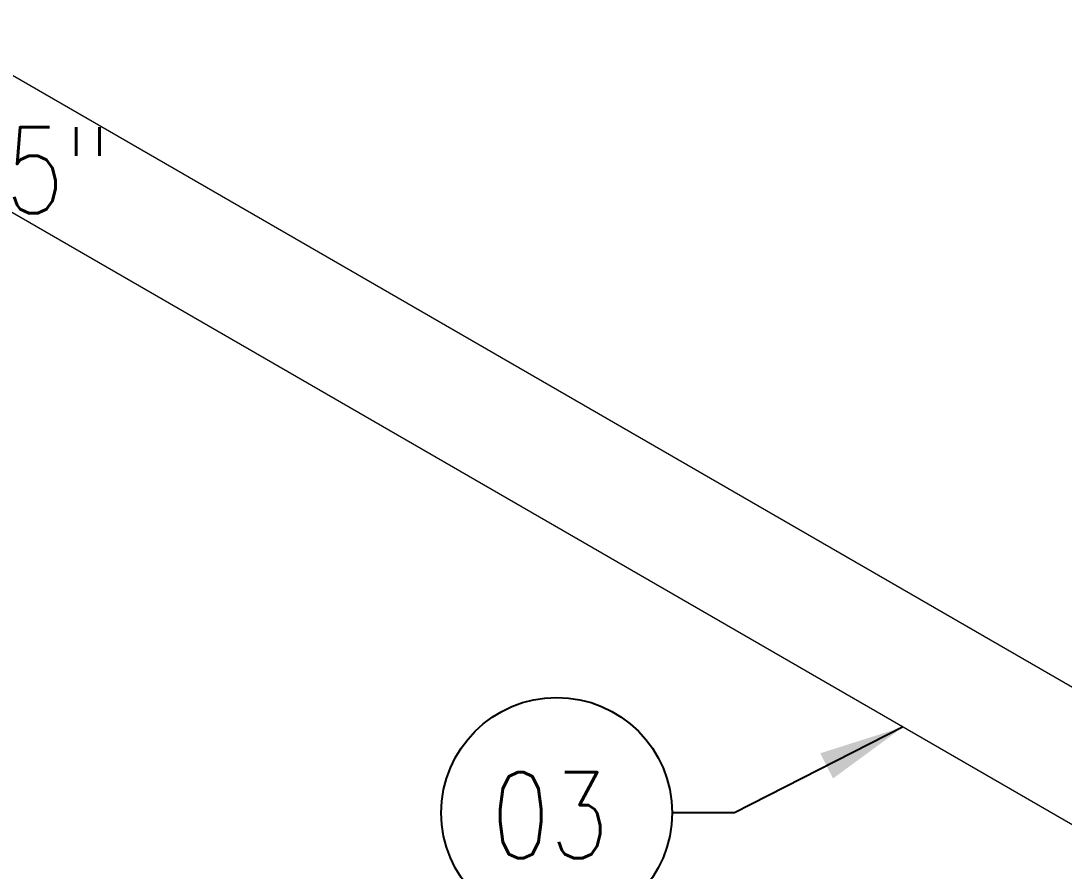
# Model space of a CAD drawing. Header units: millimetres. Extents: x -312439 to 477422, y -331570 to 212570.
# Drawn here: x 341961 to 343478, y 155036 to 156272 of the extents above; entities that cross this region are included whole.
import ezdxf

# ---------------------------------------------------------------- set-up
doc = ezdxf.new("R2010")
doc.units = ezdxf.units.MM
doc.layers.add('ARCONDTEXTO', color=4, linetype='Continuous')
doc.layers.add('TEXTO FORMATO', color=4, linetype='Continuous')
doc.styles.add('ROMAND', font='ROMAND.SHX')
doc.styles.add('ROMANS', font='romans.shx', dxfattribs={"height": 187.5})
doc.dimstyles.new('1-50 (MILIMETRO)', dxfattribs={"dimscale": 0, "dimtxt": 125, "dimasz": 125, "dimexe": 100, "dimexo": 100, "dimgap": 50, "dimtad": 0, "dimdec": 0, "dimzin": 0, "dimdsep": 46, "dimtxsty": 'ROMAND', "dimcen": -390, "dimclrd": 1, "dimclre": 1, "dimclrt": 3, "dimadec": 0, "dimazin": 0, "dimtfac": 1, "dimtdec": 0, "dimtix": 1, "dimtmove": 2, "dimatfit": 2, "dimfxl": 1, "dimtvp": 1, "dimtolj": 1, "dimtzin": 0, "dimarcsym": 0})

msp = doc.modelspace()

# ---------------------------------------------------------------- linework, layer by layer
at = {"color": 5, "linetype": 'Continuous', "lineweight": 0, "extrusion": (4.44089e-16, 0.816497, 0.57735)}
for p, q in [((341209.323, 156620.352), (347825.272, 152800.632)), ((341122.794, 156470.481), (347738.744, 152650.761))]:
    msp.add_line(p, q, dxfattribs=at)
at = {"layer": 'TEXTO FORMATO', "color": 1}
msp.add_circle((342740.115, 155120.817), 167.835, dxfattribs=at)

# ---------------------------------------------------------------- texts
at = {"layer": 'ARCONDTEXTO', "linetype": 'Continuous', "lineweight": -3, "style": 'ROMANS', "width": 0.8}
msp.add_text('5"', height=125, dxfattribs=at).set_placement((341938.341, 155992.718))
at = {"layer": 'ARCONDTEXTO', "color": 3, "linetype": 'Continuous', "lineweight": -3, "style": 'ROMANS', "width": 0.8}
msp.add_text('03', height=125, dxfattribs=at).set_placement((342644.796, 155054.751))

# ---------------------------------------------------------------- leaders
at = {"layer": 'TEXTO FORMATO'}
msp.add_leader([(343243.973, 155245.818), (342998.617, 155120.817), (342907.95, 155120.817)], dimstyle='1-50 (MILIMETRO)', override={"dimscale": 1}, dxfattribs=at)

doc.saveas('drawing.dxf')
